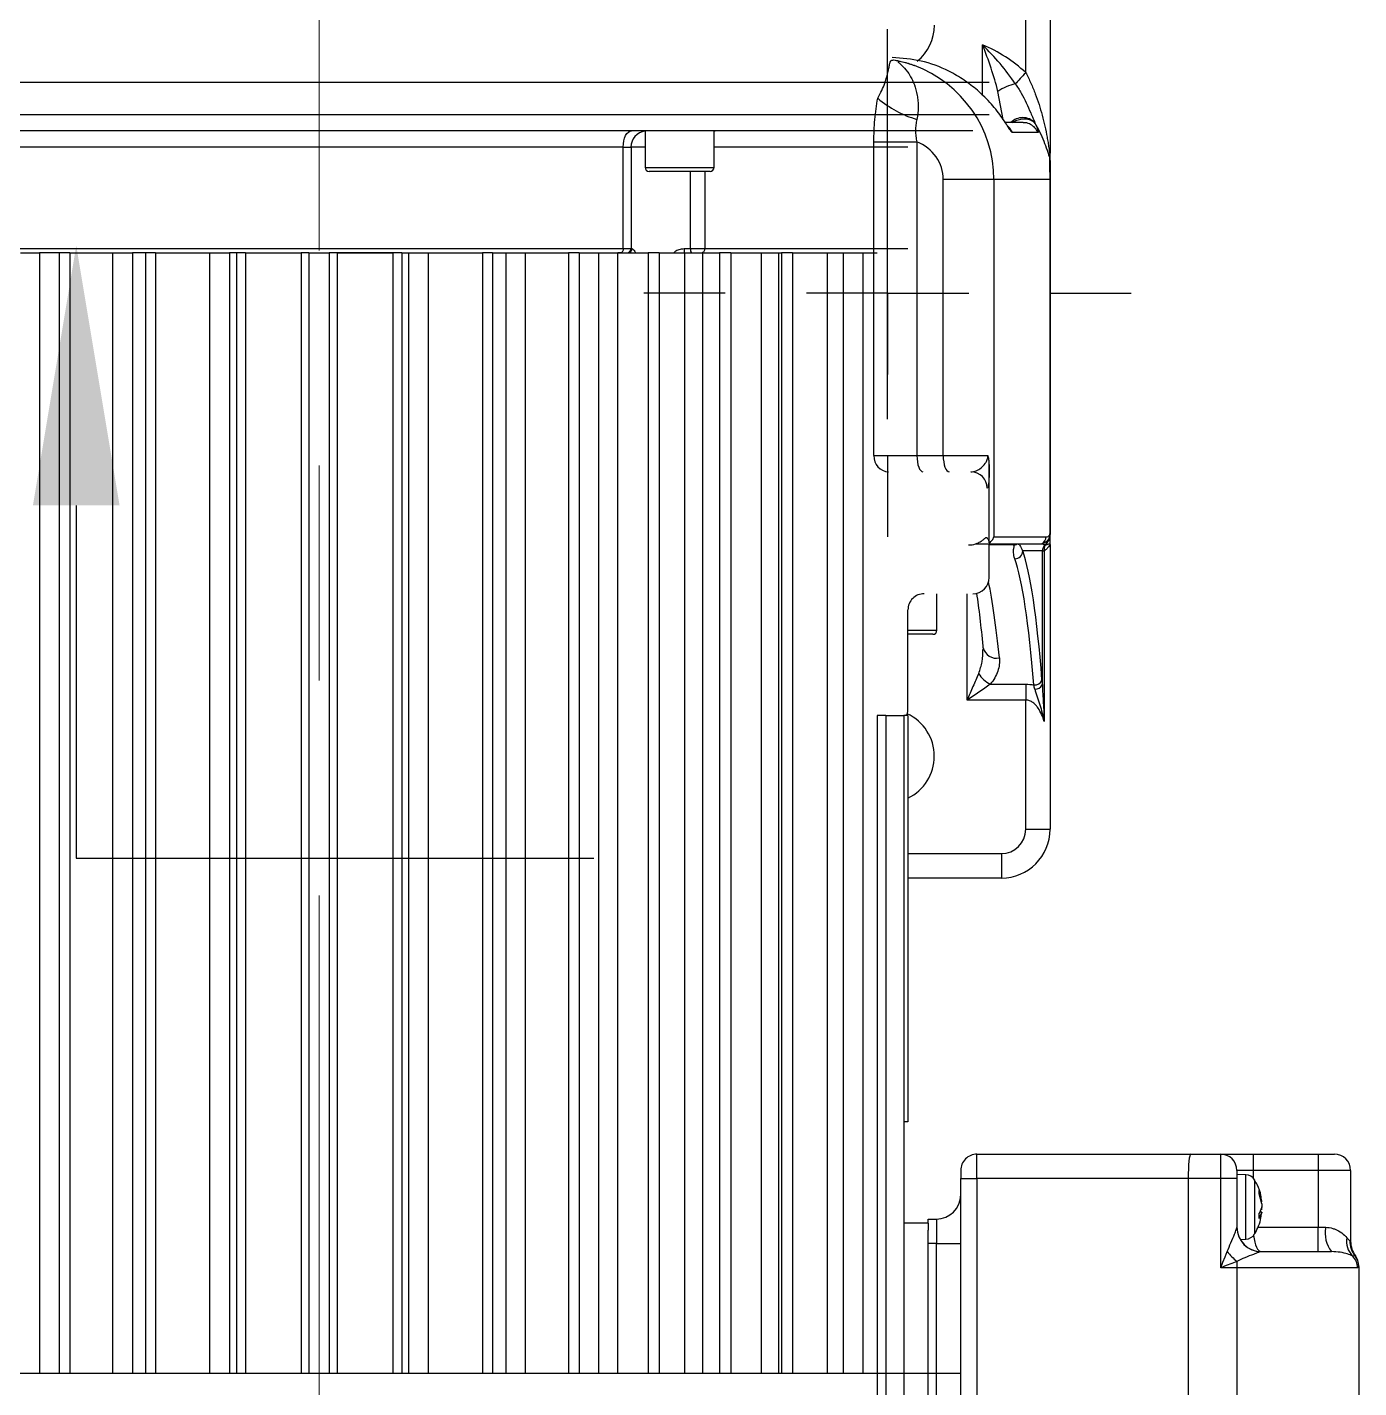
# Model space of a CAD drawing. Header units: millimetres. Extents: x 163705 to 1616509, y 81827 to 302547.
# Drawn here: x 255990.5 to 256236.4, y 154600.2 to 154851.5 of the extents above; entities that cross this region are included whole.
import ezdxf

# ---------------------------------------------------------------- set-up
doc = ezdxf.new("R2010")
doc.units = ezdxf.units.MM
doc.header["$LTSCALE"] = 10
doc.linetypes.add('CENTER2', pattern=[28.575, 19.05, -3.175, 3.175, -3.175])
doc.layers.add('1-中心线', color=1, linetype='CENTER2', lineweight=0)

# ---------------------------------------------------------------- blocks, each defined once
blk = doc.blocks.new('SW_CENTERMARKSYMBOL_4')
for p, q in [((0, 5), (0, 7.5)), ((0, 0), (0, 2.5)), ((-5, 0), (-7.5, 0)), ((0, 0), (-2.5, 0)), ((0, 0), (0, -2.5)), ((0, 0), (2.5, 0)), ((5, 0), (7.5, 0)), ((0, -5), (0, -7.5))]:
    blk.add_line(p, q)
blk = doc.blocks.new('G$C5344DCDD')
blk.add_hatch(color=256).paths.add_polyline_path([(-6554.79, 2190.39), (-6602.79, 2198.39), (-6554.79, 2206.39)], flags=0)
for p, q in [((-6414.25, 2435.23), (-6326.69, 2435.23)), ((-6414.25, 2435.23), (-6413.97, 2435.02)), ((-6413.97, 2435.02), (-6413.97, 2412.73)), ((-6431.97, 2433.73), (-6431.97, 2427.73)), ((-6431.97, 2433.73), (-6418.87, 2433.73)), ((-6419.52, 2433.05), (-6418.99, 2433.6)), ((-6418.99, 2433.6), (-6418.87, 2433.73)), ((-6416.14, 2434.54), (-6416.19, 2434.05)), ((-6416.17, 2434.63), (-6416.14, 2434.54)), ((-6434.97, 2427.73), (-6434.97, 2430.73)), ((-6416.97, 2417.23), (-6416.97, 2430.18)), ((-6434.97, 2423.23), (-6434.97, 2427.73)), ((-6434.97, 2427.73), (-6431.97, 2427.73)), ((-6431.97, 2427.73), (-6431.97, 2415.73)), ((-6431.97, 2427.73), (-6421.47, 2427.73)), ((-6421.47, 2427.73), (-6421.47, 2429.13)), ((-6421.47, 2416.61), (-6421.47, 2427.73)), ((-6416.97, 2427.73), (-6421.47, 2427.73)), ((-6434.97, 2415.73), (-6434.97, 2423.23)), ((-6426.37, 2417.32), (-6428.27, 2416.82)), ((-6425.78, 2417.32), (-6427.67, 2416.82)), ((-6426.3, 2417.27), (-6426.54, 2417.24)), ((-6425.19, 2417.32), (-6424.04, 2416.82)), ((-6424.28, 2417.33), (-6424.31, 2416.94)), ((-6424.21, 2417.32), (-6424.24, 2416.91)), ((-6423.06, 2416.82), (-6424.21, 2417.32)), ((-6416.97, 2417.23), (-6416.96, 2417.16)), ((-6434.97, 2409.73), (-6434.97, 2415.73)), ((-6434.97, 2415.73), (-6431.97, 2415.73)), ((-6431.97, 2415.73), (-6430.57, 2415.73)), ((-6431.97, 2415.73), (-6431.97, 2412.73)), ((-6422.63, 2416.01), (-6430.21, 2416.01)), ((-6427.67, 2416.82), (-6428.27, 2416.82)), ((-6427.6, 2416.84), (-6428.19, 2416.84)), ((-6423.11, 2416.84), (-6424.09, 2416.84)), ((-6423.06, 2416.82), (-6424.04, 2416.82)), ((-6420.23, 2416.01), (-6422.63, 2416.01)), ((-6431.97, 2412.73), (-6430.47, 2412.73)), ((-6431.16, 2414.4), (-6431.22, 2412.73)), ((-6430.3, 2414.4), (-6431.16, 2414.4)), ((-6430.47, 2412.73), (-6430.47, 2409.73)), ((-6430.47, 2412.73), (-6421.45, 2412.73)), ((-6419.28, 2414.4), (-6430.3, 2414.4)), ((-6419.24, 2413.32), (-6419.28, 2414.4)), ((-6415.17, 2412.73), (-6413.97, 2412.73)), ((-6413.97, 2412.73), (-6326.97, 2412.73)), ((-6413.97, 2412.73), (-6413.97, 2409.73)), ((-6434.97, 2404.2), (-6434.97, 2409.73)), ((-6430.47, 2409.73), (-6434.97, 2409.73)), ((-6430.47, 2409.73), (-6430.47, 2403.73)), ((-6413.97, 2409.73), (-6430.47, 2409.73)), ((-6434.97, 2364.73), (-6434.97, 2404.2)), ((-6430.47, 2403.73), (-6430.47, 2364.73)), ((-6430.47, 2403.73), (-6310.47, 2403.73)), ((-6656.97, 2378.23), (-6619.82, 2378.23)), ((-6618.47, 2378.23), (-6619.82, 2378.23)), ((-6618.47, 2378.23), (-6614.97, 2378.23)), ((-6614.97, 2378.23), (-6549.73, 2378.23)), ((-6614.97, 2378.22), (-6614.97, 2378.23)), ((-6614.97, 2378.22), (-6614.97, 2367.86)), ((-6549.6, 2378.22), (-6614.97, 2378.22)), ((-6549.66, 2378.23), (-6549.73, 2378.23)), ((-6549.63, 2378.23), (-6549.42, 2378.23)), ((-6547.43, 2378.23), (-6549.11, 2378.23)), ((-6548.97, 2367.86), (-6548.97, 2377.47)), ((-6547.39, 2377.27), (-6547.47, 2377.27)), ((-6547.43, 2378.23), (-6494.97, 2378.23)), ((-6546.37, 2376.8), (-6546.37, 2377.15)), ((-6546.37, 2377.15), (-6514.9, 2377.15)), ((-6494.97, 2373.73), (-6494.97, 2378.23)), ((-6623.62, 2375.98), (-6623.62, 2371.29)), ((-6547.67, 2372.13), (-6547.67, 2376.73)), ((-6521.62, 2376.8), (-6546.37, 2376.8)), ((-6546.37, 2376.8), (-6546.37, 2373.21)), ((-6634.69, 2373.73), (-6656.97, 2373.73)), ((-6625.47, 2373.23), (-6625.47, 2369.96)), ((-6547.67, 2364.43), (-6547.67, 2372.13)), ((-6521.77, 2373.73), (-6518.83, 2373.73)), ((-6521.77, 2367.19), (-6521.77, 2373.73)), ((-6518.83, 2373.73), (-6518.83, 2362.89)), ((-6494.97, 2373.73), (-6518.83, 2373.73)), ((-6626.04, 2369.58), (-6631.22, 2368.61)), ((-6547.47, 2371.38), (-6547.47, 2366.98)), ((-6632.95, 2119.48), (-6632.95, 2366.98)), ((-6626.95, 2119.48), (-6626.95, 2366.98)), ((-6614.97, 2367.86), (-6548.97, 2367.86)), ((-6614.97, 2367.86), (-6614.97, 2358.49)), ((-6547.84, 2366.98), (-6562.32, 2366.98)), ((-6541.47, 2366.98), (-6547.47, 2366.98)), ((-6490.47, 2369.23), (-6485.97, 2369.23)), ((-6490.47, 2351.98), (-6490.47, 2369.23)), ((-6485.97, 2369.23), (-6485.97, 2351.98)), ((-6630.49, 2365.76), (-6639.84, 2365.76)), ((-6563.97, 2358.49), (-6563.97, 2366.75)), ((-6528.47, 2365.88), (-6528.76, 2365.87)), ((-6430.47, 2364.73), (-6434.97, 2364.73)), ((-6430.47, 2361.73), (-6430.47, 2364.73)), ((-6430.47, 2364.73), (-6310.47, 2364.73)), ((-6632.95, 2123.3), (-6632.95, 2363.16)), ((-6623.95, 2363.98), (-6623.95, 2122.48)), ((-6518.83, 2362.89), (-6538.47, 2362.89)), ((-6431.97, 2361.73), (-6430.47, 2361.73)), ((-6310.47, 2361.73), (-6430.47, 2361.73)), ((-6418.47, 2357.23), (-6418.47, 2361.73)), ((-6394.45, 2361.73), (-6394.45, 2120.98)), ((-6563.97, 2358.49), (-6614.97, 2358.49)), ((-6563.97, 2353.64), (-6563.97, 2358.49)), ((-6531.72, 2357.32), (-6538.47, 2357.32)), ((-6531.72, 2351.98), (-6531.72, 2357.32)), ((-6422.97, 2355.73), (-6422.97, 2357.23)), ((-6422.97, 2357.23), (-6418.47, 2357.23)), ((-6322.47, 2357.23), (-6418.47, 2357.23)), ((-6418.47, 2357.23), (-6418.47, 2355.73)), ((-6530.97, 2356.57), (-6530.97, 2352.44)), ((-6422.22, 2355.73), (-6422.97, 2355.73)), ((-6422.22, 2355.73), (-6420.96, 2355.73)), ((-6422.22, 2355.73), (-6422.22, 2351.23)), ((-6418.47, 2355.73), (-6420.96, 2355.73)), ((-6322.47, 2355.73), (-6418.47, 2355.73)), ((-6621.91, 2345.7), (-6621.91, 2353.64)), ((-6621.91, 2353.64), (-6563.97, 2353.64)), ((-6620.95, 2351.98), (-6620.95, 2316.18)), ((-6602.2, 2314.45), (-6602.2, 2351.98)), ((-6563.97, 2345.7), (-6563.97, 2353.64)), ((-6516.72, 2351.98), (-6535.47, 2351.98)), ((-6530.97, 2352.44), (-6530.97, 2351.98)), ((-6515.97, 2351.98), (-6440.97, 2351.98)), ((-6515.97, 2351.98), (-6515.97, 2351.23)), ((-6440.97, 2351.98), (-6440.97, 2351.23)), ((-6515.97, 2347.89), (-6515.97, 2351.23)), ((-6515.97, 2351.23), (-6422.22, 2351.23)), ((-6422.22, 2351.23), (-6318.72, 2351.23)), ((-6515.97, 2347.89), (-6515.97, 2346.28)), ((-6515.97, 2347.89), (-6308.97, 2347.89)), ((-6563.97, 2345.7), (-6621.91, 2345.7)), ((-6601.45, 2343.62), (-6601.45, 2346.28)), ((-6515.97, 2346.28), (-6308.97, 2346.28)), ((-6601.45, 2340.07), (-6601.45, 2343.62)), ((-6601.45, 2343.62), (-6394.45, 2343.62)), ((-6394.45, 2340.07), (-6601.45, 2340.07)), ((-6601.45, 2337.09), (-6601.45, 2340.07)), ((-6601.45, 2330.68), (-6601.45, 2337.09)), ((-6601.45, 2337.09), (-6394.45, 2337.09)), ((-6601.45, 2330.68), (-6601.45, 2328.61)), ((-6601.45, 2330.68), (-6394.45, 2330.68)), ((-6601.45, 2328.11), (-6601.45, 2328.61)), ((-6601.45, 2328.61), (-6394.45, 2328.61)), ((-6394.45, 2328.11), (-6601.45, 2328.11)), ((-6601.45, 2324.9), (-6601.45, 2328.11)), ((-6601.45, 2319.3), (-6601.45, 2324.9)), ((-6601.45, 2324.9), (-6394.45, 2324.9)), ((-6601.45, 2319.3), (-6601.45, 2317.21)), ((-6601.45, 2319.3), (-6394.45, 2319.3)), ((-6601.45, 2313.95), (-6601.45, 2317.21)), ((-6601.45, 2317.21), (-6394.45, 2317.21)), ((-6623.93, 2316.18), (-6623.95, 2316.41)), ((-6617.2, 2316.18), (-6623.95, 2316.18)), ((-6617.2, 2309.8), (-6617.2, 2316.18)), ((-6616.45, 2315.43), (-6616.45, 2309.8)), ((-6616.45, 2314.45), (-6602.2, 2314.45)), ((-6602.2, 2311.81), (-6602.2, 2314.45)), ((-6602.2, 2311.81), (-6616.45, 2311.81)), ((-6602.2, 2310.64), (-6602.2, 2311.81)), ((-6394.45, 2314.1), (-6601.45, 2314.1)), ((-6601.45, 2310.71), (-6601.45, 2314.1)), ((-6617.2, 2303.43), (-6617.2, 2309.8)), ((-6616.45, 2309.8), (-6616.45, 2304.18)), ((-6601.45, 2306.05), (-6601.45, 2310.71)), ((-6601.45, 2310.71), (-6394.45, 2310.71)), ((-6601.45, 2306.05), (-6601.45, 2303.99)), ((-6601.45, 2306.05), (-6394.45, 2306.05)), ((-6623.93, 2303.43), (-6617.2, 2303.43)), ((-6620.95, 2303.43), (-6620.95, 2300.84)), ((-6601.45, 2298.4), (-6601.45, 2303.99)), ((-6601.45, 2303.99), (-6394.45, 2303.99)), ((-6620.95, 2299.4), (-6620.95, 2300.84)), ((-6620.95, 2300.84), (-6602.2, 2300.84)), ((-6602.2, 2299.4), (-6620.95, 2299.4)), ((-6620.95, 2299.4), (-6620.95, 2187.07)), ((-6602.2, 2300.84), (-6602.2, 2301.02)), ((-6602.2, 2299.4), (-6602.2, 2300.84)), ((-6602.2, 2187.07), (-6602.2, 2299.4)), ((-6601.45, 2299.01), (-6601.45, 2298.4)), ((-6394.45, 2298.4), (-6601.45, 2298.4)), ((-6601.45, 2294.85), (-6601.45, 2298.4)), ((-6601.45, 2291.25), (-6601.45, 2294.85)), ((-6601.45, 2294.85), (-6394.45, 2294.85)), ((-6601.45, 2291.25), (-6601.45, 2289.28)), ((-6601.45, 2291.25), (-6394.45, 2291.25)), ((-6601.45, 2281.38), (-6601.45, 2289.28)), ((-6601.45, 2289.28), (-6394.45, 2289.28)), ((-6394.45, 2281.38), (-6601.45, 2281.38)), ((-6601.45, 2277.72), (-6601.45, 2281.38)), ((-6601.45, 2275.27), (-6601.45, 2277.72)), ((-6601.45, 2277.72), (-6394.45, 2277.72)), ((-6601.45, 2275.27), (-6601.45, 2273.43)), ((-6601.45, 2275.27), (-6394.45, 2275.27)), ((-6601.45, 2263.41), (-6601.45, 2273.43)), ((-6601.45, 2273.43), (-6394.45, 2273.43)), ((-6394.45, 2263.47), (-6601.45, 2263.47)), ((-6601.45, 2259.74), (-6601.45, 2263.47)), ((-6601.45, 2258.5), (-6601.45, 2259.74)), ((-6601.45, 2259.74), (-6394.45, 2259.74)), ((-6601.45, 2258.5), (-6601.45, 2256.83)), ((-6601.45, 2258.5), (-6394.45, 2258.5)), ((-6601.45, 2256.94), (-6601.45, 2246.56)), ((-6601.45, 2246.56), (-6601.45, 2256.83)), ((-6601.45, 2256.83), (-6394.45, 2256.83)), ((-6601.45, 2246.56), (-6601.45, 2245.11)), ((-6601.45, 2246.56), (-6394.45, 2246.56)), ((-6601.45, 2245.11), (-6394.45, 2245.11)), ((-6601.45, 2241.36), (-6601.45, 2245.11)), ((-6601.45, 2241.36), (-6601.45, 2239.9)), ((-6601.45, 2241.36), (-6394.45, 2241.36)), ((-6601.45, 2229.63), (-6601.45, 2239.9)), ((-6601.45, 2239.9), (-6394.45, 2239.9)), ((-6601.45, 2229.63), (-6601.45, 2227.96)), ((-6601.45, 2229.63), (-6394.45, 2229.63)), ((-6601.45, 2227.96), (-6601.45, 2226.72)), ((-6601.45, 2227.96), (-6394.45, 2227.96)), ((-6601.45, 2223), (-6601.45, 2226.72)), ((-6601.45, 2226.72), (-6394.45, 2226.72)), ((-6601.45, 2213.04), (-6601.45, 2223.06)), ((-6601.45, 2223), (-6394.45, 2223)), ((-6601.45, 2213.04), (-6601.45, 2211.2)), ((-6601.45, 2213.04), (-6394.45, 2213.04)), ((-6601.45, 2211.2), (-6601.45, 2208.75)), ((-6601.45, 2211.2), (-6394.45, 2211.2)), ((-6601.45, 2205.09), (-6601.45, 2208.75)), ((-6601.45, 2208.75), (-6394.45, 2208.75)), ((-6601.45, 2205.09), (-6394.45, 2205.09)), ((-6601.45, 2197.19), (-6601.45, 2205.09)), ((-6601.45, 2197.19), (-6601.45, 2195.22)), ((-6601.45, 2197.19), (-6394.45, 2197.19)), ((-6601.45, 2195.22), (-6601.45, 2191.62)), ((-6601.45, 2195.22), (-6394.45, 2195.22)), ((-6601.45, 2188.07), (-6601.45, 2191.62)), ((-6601.45, 2191.62), (-6394.45, 2191.62))]:
    blk.add_line(p, q)
at = {"ltscale": 0.3}
blk.add_line((-6570.72, 2348.23), (-6642.72, 2348.23), dxfattribs=at)
blk.add_line((-6570.72, 2348.23), (-6642.72, 2348.23), dxfattribs=at)
at = {"lineweight": -2}
for p, q in [((-6489.65, 2198.39), (-6489.65, 2293.99)), ((-6554.79, 2198.39), (-6489.65, 2198.39))]:
    blk.add_line(p, q, dxfattribs=at)
for points in [[(-6415.17, 2412.73), (-6414.78, 2411.77), (-6414.38, 2410.76), (-6413.97, 2409.73)], [(-6413.97, 2409.73), (-6415, 2410.14), (-6416, 2410.55), (-6416.97, 2410.93)], [(-6634.69, 2373.73), (-6634.41, 2373.47), (-6634.13, 2373.21), (-6633.86, 2372.96), (-6633.59, 2372.7), (-6633.33, 2372.46), (-6633.08, 2372.23), (-6632.84, 2372.01), (-6632.61, 2371.8)], [(-6623.62, 2371.29), (-6624.42, 2370.81), (-6624.75, 2370.48)], [(-6563.97, 2358.49), (-6563.38, 2358.51), (-6562.82, 2358.58), (-6562.3, 2358.68), (-6561.85, 2358.82), (-6561.48, 2358.99), (-6561.2, 2359.18), (-6561.03, 2359.39), (-6560.97, 2359.6)], [(-6563.97, 2353.64), (-6563.38, 2353.66), (-6562.82, 2353.73), (-6562.3, 2353.83), (-6561.85, 2353.97), (-6561.48, 2354.14), (-6561.2, 2354.33), (-6561.03, 2354.54), (-6560.97, 2354.75)], [(-6602.2, 2314.45), (-6602.05, 2314.44), (-6601.91, 2314.41), (-6601.78, 2314.36), (-6601.67, 2314.3), (-6601.57, 2314.23), (-6601.5, 2314.14), (-6601.46, 2314.05), (-6601.45, 2313.95)], [(-6620.95, 2299.4), (-6621.53, 2299.43), (-6622.09, 2299.52), (-6622.61, 2299.66), (-6623.07, 2299.85), (-6623.44, 2300.09), (-6623.72, 2300.35), (-6623.89, 2300.64), (-6623.95, 2300.95)], [(-6602.2, 2299.4), (-6602.05, 2299.39), (-6601.91, 2299.37), (-6601.78, 2299.33), (-6601.67, 2299.28), (-6601.57, 2299.23), (-6601.5, 2299.16), (-6601.46, 2299.09), (-6601.45, 2299.01)]]:
    blk.add_lwpolyline(points)
for centre, radius, start, end in [((-6413.97, 2432.01), 3.01, 89.9444, 137.4346), ((-6414.37, 2432.23), 3, 90, 126.8699), ((-6414.24, 2432.28), 2.95, 90.0381, 130.0706), ((-6431.97, 2430.73), 3, 90, 180), ((-6418.86, 2436.9), 3.91, 260.177, 313.0451), ((-6418.87, 2438.03), 4.43, 268.4833, 308.0645), ((-6418.87, 2438.23), 4.5, 270, 306.8699), ((-6420.41, 2434.75), 5.72, 259.2711, 306.9567), ((-6421.47, 2417.23), 4.5, 270, 0), ((-6421.46, 2417.23), 4.49, 270.0625, 359.1845), ((-6429.21, 2414.33), 1.95, 120.7913, 178), ((-6421.23, 2414.33), 1.95, 2, 59.2087), ((-6431.97, 2409.73), 3, 90, 180), ((-6426.59, 2422.35), 14.93, 310.109, 319.8907), ((-6618.47, 2375.84), 2.39, 90.0154, 103.0176), ((-6549.66, 2375.25), 2.98, 42.6329, 89.9778), ((-6549.53, 2377.41), 0.815, 85.1021, 94.8979), ((-6549.44, 2375.56), 2.67, 39.7574, 89.4786), ((-6548.97, 2375.97), 1.5, 30.1683, 90.0477), ((-6546.37, 2378.3), 1.5, 223.1593, 270.0243), ((-6546.72, 2378.52), 1.41, 242.0112, 284.4594), ((-6494.97, 2369.23), 9, 0, 90), ((-6623.26, 2373.19), 3.13, 134.4502, 225.2126), ((-6523.06, 2375.36), 1.45, 355.2312, 71.0736), ((-6522.3, 2375.52), 1.44, 354.7567, 61.8849), ((-6548.96, 2371.38), 1.49, 0.0073, 30.1178), ((-6546.44, 2371.69), 1.51, 0.7444, 87.4983), ((-6494.97, 2369.23), 4.5, 0, 90), ((-6624.07, 2373.62), 8.74, 192.0453, 215.0072), ((-6541.47, 2363.98), 3, 0, 90), ((-6529.13, 2368.36), 2.58, 284.8853, 11.1253), ((-6526.39, 2369.43), 5.14, 301.2533, 334.1273), ((-6557.97, 2363.61), 3, 89.9119, 179.9113), ((-6431.97, 2364.73), 3, 180, 270), ((-6427.47, 2357.23), 4.5, 0, 90), ((-6643.47, 2348.23), 8.63, 39.3287, 90), ((-6531.72, 2356.57), 0.75, 0, 90), ((-6508.47, 2348.23), 8.62, 90, 155.1815), ((-6508.47, 2348.23), 8.62, 25.7715, 90), ((-6535.47, 2354.98), 3, 180, 270), ((-6644.63, 2359.02), 19.33, 319.3184, 343.7698), ((-6516.72, 2351.23), 0.75, 0, 90), ((-6563.83, 2348.56), 2.86, 267.1568, 356.8416), ((-6617.2, 2315.43), 0.75, 0, 90), ((-6602.02, 2312.78), 0.981, 259.5412, 305.6416), ((-6602.01, 2312.71), 2.08, 264.8643, 285.7653), ((-6617.2, 2304.18), 0.75, 270, 0), ((-6620.95, 2303.83), 3, 187.7894, 270.1027), ((-6602.19, 2300.28), 0.741, 0.7138, 90.6969), ((-6602.2, 2300.09), 0.749, 0.1137, 90.1128)]:
    blk.add_arc(centre, radius, start, end)
for centre, major_axis, ratio, start_param, end_param in [((-6421.47, 2417.23), (4.5, 0), 0.333333, 5.053552, 6.283185), ((-6430.47, 2404.2), (4.5, 0), 0.104167, 3.141593, 4.712389), ((-6430.47, 2404.2), (4.5, 0), 0.104167, 3.141593, 4.712389), ((-6614.97, 2375.23), (22.5, 0), 0.132754, 1.570796, 1.751044), ((-6473.51, 2371.37), (75.47, 0), 0.093551, 2.278849, 2.878431), ((-6473.51, 2369.88), (73.97, 0), 0.095448, 2.278849, 2.878431), ((-6614.97, 2355.21), (0, -27.12), 0.995653, 3.960643, 4.312964), ((-6473.51, 2371.38), (0, 790.64), 0.093551, 1.570796, 1.576359), ((-6614.97, 2345.1), (0, 22.76), 0.988577, 0, 1.207559), ((-6473.51, 2363.85), (73.97, 0), 0.097345, 2.371516, 2.708739), ((-6473.51, 2360.86), (76.97, 0), 0.093551, 2.371516, 2.577816), ((-6614.97, 2350.67), (0, 7.83), 0.958443, 0, 1.180866)]:
    blk.add_ellipse(centre, major_axis=major_axis, ratio=ratio, start_param=start_param, end_param=end_param)
for points, knots in [([(-6421.47, 2429.13), (-6421.43, 2429.58), (-6421.37, 2430.15), (-6421.01, 2431.16), (-6420.44, 2432.17), (-6419.83, 2432.76), (-6419.52, 2433.05)], [0, 0, 0, 0, 1.132248, 1.448462, 2.951506, 4.50239, 4.50239, 4.50239, 4.50239]), ([(-6416.19, 2434.05), (-6416.31, 2433.77), (-6416.55, 2433.21), (-6416.88, 2431.9), (-6416.94, 2430.74), (-6416.97, 2430.18)], [0, 0, 0, 0, 1.372958, 2.699522, 3.973762, 3.973762, 3.973762, 3.973762]), ([(-6426.54, 2417.24), (-6426.79, 2417.22), (-6427.73, 2417.14), (-6428.97, 2416.72), (-6429.84, 2416.17), (-6430.12, 2416)], [0, 0, 0, 0, 0.767353, 2.843974, 3.843281, 3.843281, 3.843281, 3.843281]), ([(-6426.17, 2417.33), (-6426.17, 2417.33), (-6426.16, 2417.34), (-6426.2, 2417.33), (-6426.28, 2417.33), (-6426.34, 2417.32), (-6426.37, 2417.32)], [0, 0, 0, 0, 0.0229335, 0.0902146, 0.157315, 0.2079199, 0.2079199, 0.2079199, 0.2079199]), ([(-6425.78, 2417.32), (-6425.73, 2417.32), (-6425.65, 2417.33), (-6425.5, 2417.33), (-6425.37, 2417.33), (-6425.26, 2417.33), (-6425.21, 2417.32), (-6425.19, 2417.32)], [0, 0, 0, 0, 0.1238967, 0.2478288, 0.3709658, 0.4937593, 0.5863741, 0.5863741, 0.5863741, 0.5863741]), ([(-6424.66, 2417.32), (-6424.71, 2417.32), (-6424.79, 2417.33), (-6424.94, 2417.33), (-6425.07, 2417.33), (-6425.18, 2417.33), (-6425.23, 2417.32), (-6425.25, 2417.32)], [0, 0, 0, 0, 0.1239061, 0.2478384, 0.3709651, 0.493759, 0.5863741, 0.5863741, 0.5863741, 0.5863741]), ([(-6424.21, 2417.32), (-6424.23, 2417.32), (-6424.27, 2417.33), (-6424.27, 2417.33), (-6424.27, 2417.33)], [0, 0, 0, 0, 0.03692422, 0.06135044, 0.06135044, 0.06135044, 0.06135044]), ([(-6424.27, 2417.33), (-6424.26, 2417.33), (-6424.24, 2417.33), (-6424.16, 2417.33), (-6424.1, 2417.32), (-6424.07, 2417.32)], [0, 0, 0, 0, 0.0744211, 0.1486418, 0.2046255, 0.2046255, 0.2046255, 0.2046255]), ([(-6420.38, 2416.1), (-6420.83, 2416.33), (-6421.73, 2416.78), (-6422.99, 2417.18), (-6423.79, 2417.24), (-6424.07, 2417.26)], [0, 0, 0, 0, 1.503082, 3.04357, 3.901068, 3.901068, 3.901068, 3.901068]), ([(-6416.96, 2417.16), (-6416.94, 2417.07), (-6416.9, 2416.93), (-6416.73, 2416.47), (-6416.42, 2415.64), (-6415.88, 2414.29), (-6415.4, 2413.23), (-6415.17, 2412.73)], [0, 0, 0, 0, 0.623986, 0.871737, 1.877379, 3.415288, 4.782886, 4.782886, 4.782886, 4.782886]), ([(-6428.27, 2416.82), (-6428.24, 2416.83), (-6428.21, 2416.84), (-6428.18, 2416.83), (-6428.18, 2416.83)], [0, 0, 0, 0, 0.07448457, 0.08839405, 0.08839405, 0.08839405, 0.08839405]), ([(-6423.12, 2416.83), (-6423.11, 2416.83), (-6423.09, 2416.84), (-6423.07, 2416.82), (-6423.06, 2416.82)], [0, 0, 0, 0, 0.04398154, 0.06014894, 0.06014894, 0.06014894, 0.06014894]), ([(-6416.97, 2410.93), (-6417.53, 2411.16), (-6418.65, 2411.63), (-6420.05, 2412.23), (-6420.94, 2412.58), (-6421.34, 2412.72), (-6421.42, 2412.73), (-6421.45, 2412.73)], [0, 0, 0, 0, 1.524667, 3.096604, 4.044952, 4.519906, 4.833722, 4.833722, 4.833722, 4.833722]), ([(-6634.69, 2373.73), (-6634.06, 2374.07), (-6633.42, 2374.39), (-6632.13, 2374.97), (-6631.47, 2375.24), (-6629.49, 2375.99), (-6628.15, 2376.41), (-6626.15, 2376.95), (-6625.48, 2377.11), (-6624.13, 2377.41), (-6623.46, 2377.55), (-6622.46, 2377.73), (-6622.12, 2377.79), (-6621.46, 2377.9), (-6621.13, 2377.95), (-6620.65, 2378.02), (-6620.49, 2378.05), (-6620.18, 2378.1), (-6620.03, 2378.12), (-6619.83, 2378.15), (-6619.76, 2378.17), (-6619.66, 2378.19), (-6619.61, 2378.2), (-6619.59, 2378.22), (-6619.61, 2378.23), (-6619.69, 2378.23), (-6619.75, 2378.23), (-6619.82, 2378.23)], [0, 0, 0, 0, 2.005753, 2.005753, 4.011506, 4.011506, 8.023012, 8.023012, 10.028765, 10.028765, 12.034518, 12.034518, 13.037395, 13.037395, 14.040271, 14.040271, 14.54171, 14.54171, 15.043148, 15.043148, 15.293867, 15.293867, 15.544586, 15.544586, 15.795305, 15.795305, 16.046025, 16.046025, 16.046025, 16.046025]), ([(-6619, 2378.17), (-6619.08, 2378.14), (-6619.17, 2378.11), (-6619.37, 2378.04), (-6619.48, 2378.01), (-6619.83, 2377.89), (-6620.08, 2377.81), (-6620.87, 2377.55), (-6621.43, 2377.34), (-6622.57, 2376.89), (-6623.15, 2376.63), (-6624.31, 2376.07), (-6624.88, 2375.76), (-6625.46, 2375.43)], [0, 0, 0, 0, 0.439178, 0.439178, 0.878356, 0.878356, 1.756711, 1.756711, 3.513422, 3.513422, 5.270134, 5.270134, 7.026845, 7.026845, 7.026845, 7.026845]), ([(-6619, 2378.17), (-6619.06, 2378.19), (-6619.16, 2378.2), (-6619.38, 2378.22), (-6619.46, 2378.22), (-6619.63, 2378.23), (-6619.72, 2378.23), (-6619.82, 2378.23)], [0, 0, 0, 0, 0.408507, 0.408507, 0.6127604, 0.6127604, 0.8170139, 0.8170139, 0.8170139, 0.8170139]), ([(-6549.46, 2378.22), (-6549.5, 2378.22), (-6549.54, 2378.23), (-6549.58, 2378.23), (-6549.6, 2378.23), (-6549.62, 2378.23), (-6549.65, 2378.23), (-6549.66, 2378.23), (-6549.67, 2378.23), (-6549.68, 2378.23), (-6549.69, 2378.23), (-6549.7, 2378.23), (-6549.7, 2378.23), (-6549.71, 2378.23), (-6549.71, 2378.23), (-6549.71, 2378.23), (-6549.71, 2378.23), (-6549.71, 2378.23), (-6549.71, 2378.23), (-6549.72, 2378.23), (-6549.72, 2378.23), (-6549.73, 2378.23)], [0, 0, 0, 0, 0.121794, 0.121794, 0.121794, 0.1881445, 0.1881445, 0.1881445, 0.2244122, 0.2244122, 0.2244122, 0.2442568, 0.2442568, 0.2442568, 0.2548463, 0.2548463, 0.2548463, 0.2564166, 0.2564166, 0.2564166, 0.2682586, 0.2682586, 0.2682586, 0.2682586]), ([(-6549.6, 2378.22), (-6549.62, 2378.22), (-6549.64, 2378.23), (-6549.66, 2378.23), (-6549.67, 2378.23), (-6549.68, 2378.23), (-6549.69, 2378.23), (-6549.69, 2378.23), (-6549.7, 2378.23), (-6549.71, 2378.23), (-6549.71, 2378.23), (-6549.71, 2378.23), (-6549.71, 2378.23), (-6549.72, 2378.23), (-6549.72, 2378.23), (-6549.72, 2378.23), (-6549.72, 2378.23), (-6549.72, 2378.23), (-6549.72, 2378.23), (-6549.72, 2378.23), (-6549.72, 2378.23), (-6549.73, 2378.23)], [0, 0, 0, 0, 0.0587762, 0.0587762, 0.0587762, 0.0907976, 0.0907976, 0.0907976, 0.1083029, 0.1083029, 0.1083029, 0.1178822, 0.1178822, 0.1178822, 0.1229964, 0.1229964, 0.1229964, 0.1237543, 0.1237543, 0.1237543, 0.1294692, 0.1294692, 0.1294692, 0.1294692]), ([(-6548.97, 2377.47), (-6548.97, 2377.6), (-6548.98, 2377.73), (-6549.06, 2377.91), (-6549.1, 2377.98), (-6549.19, 2378.07), (-6549.23, 2378.1), (-6549.32, 2378.15), (-6549.35, 2378.16), (-6549.42, 2378.19), (-6549.44, 2378.19), (-6549.5, 2378.21), (-6549.54, 2378.21), (-6549.6, 2378.22)], [0, 0, 0, 0, 0.547026, 0.547026, 0.820538, 0.820538, 0.957295, 0.957295, 1.025673, 1.025673, 1.059862, 1.059862, 1.094051, 1.094051, 1.094051, 1.094051]), ([(-6549.46, 2378.22), (-6549.3, 2378.21), (-6549.18, 2378.18), (-6548.98, 2378.13), (-6548.9, 2378.1), (-6548.68, 2378.01), (-6548.57, 2377.95), (-6548.29, 2377.76), (-6548.17, 2377.64), (-6547.96, 2377.38), (-6547.88, 2377.25), (-6547.76, 2376.99), (-6547.71, 2376.86), (-6547.67, 2376.73)], [0, 0, 0, 0, 0.1555, 0.1555, 0.310999, 0.310999, 0.621998, 0.621998, 1.243997, 1.243997, 1.865995, 1.865995, 2.487994, 2.487994, 2.487994, 2.487994]), ([(-6547.39, 2377.27), (-6547.45, 2377.44), (-6547.5, 2377.57), (-6547.6, 2377.8), (-6547.65, 2377.9), (-6547.68, 2378.05), (-6547.68, 2378.11), (-6547.62, 2378.18), (-6547.6, 2378.2), (-6547.53, 2378.23), (-6547.48, 2378.23), (-6547.43, 2378.23)], [0, 0, 0, 0, 0.295298, 0.295298, 0.590596, 0.590596, 0.885893, 0.885893, 1.033542, 1.033542, 1.181191, 1.181191, 1.181191, 1.181191]), ([(-6547.43, 2378.23), (-6547.46, 2378.23), (-6547.47, 2378.23), (-6547.47, 2378.2), (-6547.46, 2378.18), (-6547.37, 2378.1), (-6547.26, 2378.03), (-6547.01, 2377.84), (-6546.88, 2377.73), (-6546.62, 2377.47), (-6546.49, 2377.32), (-6546.37, 2377.15)], [0, 0, 0, 0, 0.199095, 0.199095, 0.398189, 0.398189, 0.796379, 0.796379, 1.194568, 1.194568, 1.592757, 1.592757, 1.592757, 1.592757]), ([(-6521.62, 2376.8), (-6521.07, 2376.81), (-6520.52, 2376.85), (-6519.41, 2376.91), (-6518.85, 2376.95), (-6517.16, 2377.04), (-6516.03, 2377.1), (-6514.9, 2377.15)], [0, 0, 0, 0, 1.681531, 1.681531, 3.363063, 3.363063, 6.726125, 6.726125, 6.726125, 6.726125]), ([(-6520.86, 2375.39), (-6520.39, 2375.49), (-6519.92, 2375.65), (-6518.95, 2375.98), (-6518.45, 2376.16), (-6517.46, 2376.49), (-6516.95, 2376.64), (-6515.93, 2376.92), (-6515.42, 2377.04), (-6514.9, 2377.15)], [0, 0, 0, 0, 1.554686, 1.554686, 3.109373, 3.109373, 4.664059, 4.664059, 6.218746, 6.218746, 6.218746, 6.218746]), ([(-6514.9, 2377.15), (-6515.33, 2377.01), (-6515.76, 2376.85), (-6516.58, 2376.48), (-6516.98, 2376.27), (-6517.54, 2375.88), (-6517.73, 2375.73), (-6518.06, 2375.42), (-6518.22, 2375.25), (-6518.49, 2374.88), (-6518.61, 2374.67), (-6518.78, 2374.22), (-6518.83, 2373.98), (-6518.83, 2373.73)], [0, 0, 0, 0, 1.383702, 1.383702, 2.767404, 2.767404, 3.459255, 3.459255, 4.151105, 4.151105, 4.842956, 4.842956, 5.534807, 5.534807, 5.534807, 5.534807]), ([(-6632.61, 2371.8), (-6632.07, 2372.2), (-6631.49, 2372.56), (-6630.32, 2373.23), (-6629.72, 2373.54), (-6628.49, 2374.12), (-6627.87, 2374.39), (-6626.94, 2374.79), (-6626.63, 2374.92), (-6626.18, 2375.11), (-6626.03, 2375.18), (-6625.74, 2375.3), (-6625.59, 2375.37), (-6625.46, 2375.43)], [0, 0, 0, 0, 2.010764, 2.010764, 4.021529, 4.021529, 6.032293, 6.032293, 7.037675, 7.037675, 7.540366, 7.540366, 8.043057, 8.043057, 8.043057, 8.043057]), ([(-6625.47, 2371.3), (-6625.56, 2371.43), (-6625.84, 2371.8), (-6626.1, 2372.57), (-6626.22, 2373.5), (-6626.09, 2374.36), (-6625.75, 2375.1), (-6625.37, 2375.4), (-6625.18, 2375.55)], [0, 0, 0, 0, 0.438883, 1.296584, 2.15428, 3.011978, 3.869667, 4.727364, 4.727364, 4.727364, 4.727364]), ([(-6623.62, 2375.98), (-6623.93, 2375.82), (-6624.54, 2375.5), (-6625.16, 2374.66), (-6625.47, 2373.86), (-6625.44, 2373.37), (-6625.43, 2373.23)], [0, 0, 0, 0, 1.025557, 2.051105, 3.076662, 3.512244, 3.512244, 3.512244, 3.512244]), ([(-6625.18, 2375.55), (-6625.12, 2375.57), (-6624.99, 2375.62), (-6624.81, 2375.69), (-6624.52, 2375.8), (-6624.21, 2375.9), (-6623.93, 2375.98), (-6623.78, 2376.01), (-6623.69, 2376.01), (-6623.63, 2376.01), (-6623.63, 2375.99), (-6623.62, 2375.98)], [0, 0, 0, 0, 0.137381, 0.267404, 0.390209, 0.796175, 1.012907, 1.217908, 1.36542, 1.507277, 1.645359, 1.645359, 1.645359, 1.645359]), ([(-6547.67, 2372.13), (-6547.67, 2372.43), (-6547.57, 2372.54), (-6547.24, 2372.72), (-6547.11, 2372.78), (-6546.78, 2372.95), (-6546.59, 2373.05), (-6546.37, 2373.21)], [0, 0, 0, 0, 0.88737, 0.88737, 1.331055, 1.331055, 1.77474, 1.77474, 1.77474, 1.77474]), ([(-6632.61, 2371.8), (-6633.91, 2370.94), (-6635.16, 2369.99), (-6637.57, 2367.97), (-6638.73, 2366.89), (-6639.84, 2365.76)], [0, 0, 0, 0, 4.718363, 4.718363, 9.436726, 9.436726, 9.436726, 9.436726]), ([(-6624.58, 2370.55), (-6624.76, 2370.43), (-6625.27, 2370.1), (-6626.74, 2369.13), (-6628.91, 2367.46), (-6631.3, 2365.07), (-6633.37, 2362.39), (-6635.34, 2359.01), (-6637.09, 2354.51), (-6637.34, 2350.87), (-6637.47, 2349.08)], [0, 0, 0, 0, 1.109925, 3.010671, 6.697087, 10.490655, 13.506763, 16.596822, 21.461936, 26.16833, 26.16833, 26.16833, 26.16833]), ([(-6624.58, 2370.61), (-6624.59, 2370.6), (-6624.62, 2370.58), (-6624.78, 2370.47), (-6624.93, 2370.37), (-6624.94, 2370.36)], [0, 0, 0, 0, 0.1483977, 0.4104338, 0.4356549, 0.4356549, 0.4356549, 0.4356549]), ([(-6623.62, 2371.29), (-6623.71, 2371.18), (-6623.82, 2371.05), (-6624.25, 2370.77), (-6624.44, 2370.64), (-6624.58, 2370.55)], [0, 0, 0, 0, 0.807168, 0.928932, 1.214854, 1.214854, 1.214854, 1.214854]), ([(-6544.92, 2371.71), (-6545.35, 2371.56), (-6545.72, 2371.5), (-6546.35, 2371.46), (-6546.62, 2371.49), (-6547.26, 2371.59), (-6547.47, 2371.69), (-6547.47, 2371.38)], [0, 0, 0, 0, 0.671067, 0.671067, 1.342134, 1.342134, 2.684267, 2.684267, 2.684267, 2.684267]), ([(-6631.22, 2368.61), (-6632.67, 2368.23), (-6634.12, 2367.8), (-6636.99, 2366.85), (-6638.42, 2366.33), (-6639.84, 2365.76)], [0, 0, 0, 0, 4.542661, 4.542661, 9.085322, 9.085322, 9.085322, 9.085322]), ([(-6562.32, 2366.98), (-6562.47, 2366.98), (-6562.62, 2366.98), (-6562.92, 2366.96), (-6563.07, 2366.95), (-6563.36, 2366.91), (-6563.49, 2366.89), (-6563.75, 2366.83), (-6563.87, 2366.79), (-6563.97, 2366.75)], [0, 0, 0, 0, 0.419094, 0.419094, 0.838188, 0.838188, 1.257282, 1.257282, 1.676376, 1.676376, 1.676376, 1.676376]), ([(-6562.32, 2366.98), (-6561.95, 2366.98), (-6561.61, 2366.98), (-6561, 2366.98), (-6560.72, 2366.97), (-6559.93, 2366.95), (-6559.49, 2366.93), (-6558.77, 2366.87), (-6558.48, 2366.83), (-6558.08, 2366.73), (-6557.97, 2366.67), (-6557.97, 2366.6)], [0, 0, 0, 0, 0.552797, 0.552797, 1.105594, 1.105594, 2.211189, 2.211189, 3.316783, 3.316783, 4.422377, 4.422377, 4.422377, 4.422377]), ([(-6547.84, 2366.98), (-6547.99, 2367.22), (-6548.17, 2367.41), (-6548.56, 2367.7), (-6548.76, 2367.8), (-6548.97, 2367.86)], [0, 0, 0, 0, 0.730804, 0.730804, 1.461608, 1.461608, 1.461608, 1.461608]), ([(-6547.67, 2364.43), (-6547.69, 2364.5), (-6547.74, 2364.64), (-6547.84, 2364.88), (-6547.97, 2365.17), (-6548.21, 2365.59), (-6548.44, 2365.9), (-6548.62, 2366.11), (-6548.69, 2366.18), (-6548.76, 2366.25), (-6548.83, 2366.34), (-6548.88, 2366.43), (-6548.87, 2366.51), (-6548.83, 2366.55), (-6548.8, 2366.58), (-6548.72, 2366.64), (-6548.57, 2366.74), (-6548.37, 2366.85), (-6548.17, 2366.92), (-6547.99, 2366.97), (-6547.89, 2366.98), (-6547.84, 2366.98)], [0, 0, 0, 0, 0.1447, 0.294594, 0.558961, 0.84512, 1.390565, 1.525778, 1.579705, 1.660856, 1.798411, 1.936965, 2.074645, 2.142684, 2.181235, 2.210134, 2.48199, 2.773981, 3.032705, 3.319745, 3.583895, 3.583895, 3.583895, 3.583895]), ([(-6526.6, 2368.86), (-6526.19, 2368.9), (-6525.79, 2368.89), (-6524.97, 2368.79), (-6524.55, 2368.7), (-6523.73, 2368.42), (-6523.32, 2368.24), (-6522.52, 2367.78), (-6522.14, 2367.51), (-6521.77, 2367.19)], [0, 0, 0, 0, 1.313729, 1.313729, 2.627458, 2.627458, 3.941187, 3.941187, 5.254916, 5.254916, 5.254916, 5.254916]), ([(-6521.77, 2367.19), (-6521.53, 2366.86), (-6521.29, 2366.52), (-6520.81, 2365.82), (-6520.56, 2365.46), (-6520.07, 2364.73), (-6519.82, 2364.37), (-6519.33, 2363.63), (-6519.08, 2363.26), (-6518.83, 2362.89)], [0, 0, 0, 0, 1.301938, 1.301938, 2.603875, 2.603875, 3.905813, 3.905813, 5.20775, 5.20775, 5.20775, 5.20775]), ([(-6560.97, 2363.61), (-6560.97, 2363.95), (-6561.06, 2364.28), (-6561.32, 2364.9), (-6561.5, 2365.21), (-6561.94, 2365.76), (-6562.2, 2366.02), (-6562.67, 2366.36), (-6562.84, 2366.46), (-6563.17, 2366.6), (-6563.28, 2366.64), (-6563.5, 2366.7), (-6563.58, 2366.71), (-6563.76, 2366.74), (-6563.86, 2366.75), (-6563.97, 2366.75)], [0, 0, 0, 0, 1.179831, 1.179831, 2.359662, 2.359662, 3.539493, 3.539493, 4.129409, 4.129409, 4.424367, 4.424367, 4.571846, 4.571846, 4.719325, 4.719325, 4.719325, 4.719325]), ([(-6528.46, 2365.87), (-6528.45, 2365.88), (-6528.37, 2365.89), (-6528.26, 2365.87), (-6528.18, 2365.86)], [0, 0, 0, 0, 0.0643447, 0.2843637, 0.2843637, 0.2843637, 0.2843637]), ([(-6523.72, 2365.04), (-6524.45, 2365.29), (-6525.92, 2365.8), (-6527.42, 2365.82), (-6528.18, 2365.83)], [0, 0, 0, 0, 2.255518, 4.559205, 4.559205, 4.559205, 4.559205]), ([(-6523.72, 2365.04), (-6523.33, 2364.87), (-6522.93, 2364.7), (-6522.13, 2364.35), (-6521.72, 2364.17), (-6520.49, 2363.63), (-6519.66, 2363.26), (-6518.83, 2362.89)], [0, 0, 0, 0, 1.336339, 1.336339, 2.672678, 2.672678, 5.345355, 5.345355, 5.345355, 5.345355]), ([(-6637.04, 2349.39), (-6636.99, 2349.66), (-6636.94, 2349.95), (-6636.8, 2350.57), (-6636.72, 2350.89), (-6636.54, 2351.55), (-6636.45, 2351.88), (-6636.24, 2352.53), (-6636.12, 2352.87), (-6636, 2353.19)], [0, 0, 0, 0, 0.98558, 0.98558, 1.971159, 1.971159, 2.956739, 2.956739, 3.942318, 3.942318, 3.942318, 3.942318]), ([(-6636, 2353.19), (-6636.14, 2352.82), (-6636.26, 2352.44), (-6636.42, 2351.89), (-6636.48, 2351.71), (-6636.57, 2351.34), (-6636.61, 2351.16), (-6636.69, 2350.82), (-6636.72, 2350.66), (-6636.75, 2350.45), (-6636.75, 2350.39), (-6636.75, 2350.28), (-6636.75, 2350.24), (-6636.73, 2350.19), (-6636.72, 2350.18), (-6636.69, 2350.17), (-6636.67, 2350.18), (-6636.6, 2350.23), (-6636.54, 2350.28), (-6636.36, 2350.48), (-6636.21, 2350.66), (-6635.88, 2351), (-6635.7, 2351.18), (-6635.11, 2351.71), (-6634.66, 2352.05), (-6633.89, 2352.51), (-6633.62, 2352.66), (-6633.05, 2352.93), (-6632.76, 2353.05), (-6631.85, 2353.39), (-6631.2, 2353.57), (-6630.16, 2353.75), (-6629.8, 2353.8), (-6629.08, 2353.86), (-6628.71, 2353.87), (-6627.6, 2353.86), (-6626.84, 2353.78), (-6626.07, 2353.61)], [0, 0, 0, 0, 0.929938, 0.929938, 1.394907, 1.394907, 1.859876, 1.859876, 2.324845, 2.324845, 2.55733, 2.55733, 2.789814, 2.789814, 3.022299, 3.022299, 3.254783, 3.254783, 3.719752, 3.719752, 4.64969, 4.64969, 5.579628, 5.579628, 7.439504, 7.439504, 8.369442, 8.369442, 9.29938, 9.29938, 11.159256, 11.159256, 12.089194, 12.089194, 13.019132, 13.019132, 14.879008, 14.879008, 14.879008, 14.879008]), ([(-6626.07, 2353.61), (-6625.74, 2353.54), (-6625.41, 2353.48), (-6624.72, 2353.4), (-6624.37, 2353.38), (-6623.67, 2353.38), (-6623.31, 2353.39), (-6622.6, 2353.48), (-6622.25, 2353.55), (-6621.91, 2353.64)], [0, 0, 0, 0, 1.050101, 1.050101, 2.100202, 2.100202, 3.150303, 3.150303, 4.200404, 4.200404, 4.200404, 4.200404]), ([(-6629.97, 2346.41), (-6630.97, 2346.98), (-6631.9, 2347.39), (-6633.56, 2347.99), (-6634.29, 2348.19), (-6635.21, 2348.39), (-6635.49, 2348.44), (-6635.99, 2348.53), (-6636.21, 2348.56), (-6636.58, 2348.65), (-6636.73, 2348.69), (-6636.9, 2348.85), (-6636.95, 2348.91), (-6637.02, 2349.1), (-6637.04, 2349.23), (-6637.04, 2349.39)], [0, 0, 0, 0, 1.990763, 1.990763, 3.981526, 3.981526, 4.976908, 4.976908, 5.972289, 5.972289, 6.967671, 6.967671, 7.465362, 7.465362, 7.963052, 7.963052, 7.963052, 7.963052]), ([(-6621.91, 2345.7), (-6623.3, 2345.7), (-6624.67, 2345.76), (-6626.69, 2345.93), (-6627.35, 2346.01), (-6628.68, 2346.19), (-6629.33, 2346.29), (-6629.97, 2346.41)], [0, 0, 0, 0, 4.052844, 4.052844, 6.079266, 6.079266, 8.105688, 8.105688, 8.105688, 8.105688]), ([(-6601.5, 2308.78), (-6601.55, 2308.83), (-6601.81, 2309.08), (-6602.1, 2309.73), (-6602.16, 2310.34), (-6602.2, 2310.64)], [0, 0, 0, 0, 0.190313, 1.121023, 2.029125, 2.029125, 2.029125, 2.029125]), ([(-6602.2, 2301.02), (-6602.16, 2301.1), (-6602.08, 2301.27), (-6601.75, 2301.52), (-6601.47, 2301.63), (-6601.45, 2301.64)], [0, 0, 0, 0, 0.465359, 0.948542, 1.001093, 1.001093, 1.001093, 1.001093])]:
    blk.add_open_spline(points, degree=3, knots=knots)
for points in [[(-6547.47, 2377.27), (-6547.55, 2377.09), (-6547.62, 2376.91), (-6547.67, 2376.73)], [(-6625.46, 2375.43), (-6625.36, 2375.47), (-6625.27, 2375.51), (-6625.18, 2375.55)], [(-6522.58, 2376.73), (-6522.28, 2376.76), (-6521.96, 2376.78), (-6521.62, 2376.8)], [(-6521.77, 2373.73), (-6521.77, 2374.25), (-6521.71, 2374.75), (-6521.61, 2375.24)], [(-6520.86, 2375.39), (-6521.12, 2375.34), (-6521.37, 2375.29), (-6521.61, 2375.24)], [(-6547.47, 2363.16), (-6547.47, 2363.63), (-6547.55, 2364.05), (-6547.67, 2364.43)]]:
    blk.add_open_spline(points, degree=3)
at = {"layer": '1-中心线', "ltscale": 1.25}
blk.add_line((-6839.95, 2243.23), (-6281.27, 2243.23), dxfattribs=at)
at = {"xscale": 6, "yscale": 6, "zscale": 6, "rotation": 179.9999999999999}
blk.add_blockref('SW_CENTERMARKSYMBOL_4', (-6593.95, 2348.23), dxfattribs=at)
blk = doc.blocks.new('A$C790c3438')
at = {"rotation": 270}
blk.add_blockref('G$C5344DCDD', (8656.88, 9202.25), dxfattribs=at)

msp = doc.modelspace()

# ---------------------------------------------------------------- block references
msp.add_blockref('A$C790c3438', (245144.313, 139006.156))

doc.saveas('drawing.dxf')
